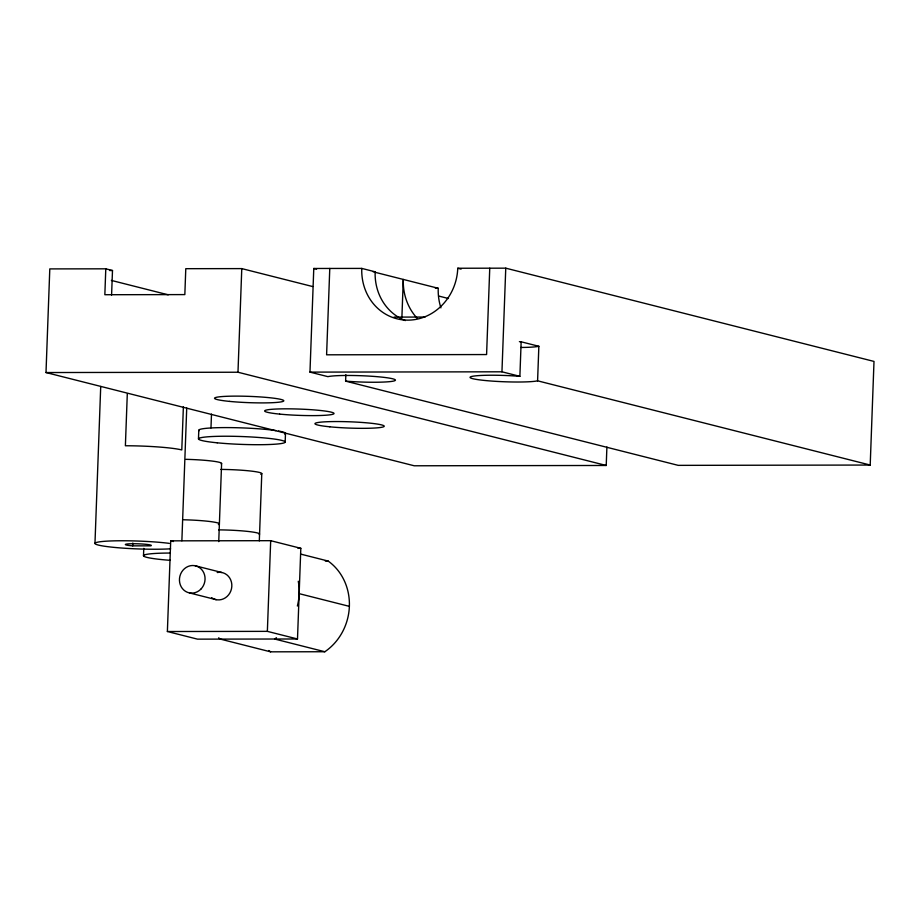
<?xml version="1.0" encoding="UTF-8"?>
<svg xmlns="http://www.w3.org/2000/svg" width="920" height="920" viewBox="0 0 920 920"><rect width="100%" height="100%" fill="white"/><g stroke="black" fill="none" stroke-linecap="round" stroke-linejoin="round"><path stroke-width="1.38" d="M606.901 447.016L606.222 465.474L414.241 465.784L46 372.542L49.795 268.904L105.788 268.824L112.493 270.514L111.584 295.055M94.967 543.501L100.717 386.469M105.788 268.824L104.845 294.722L184.839 294.596L185.782 268.686L241.776 268.605L312.65 286.545M127.293 393.955L125.384 445.763A43.389 3.933 2.1 0 1 181.792 449.937L183.379 406.766M132.721 545.859A13.018 1.184 2.1 0 1 126.373 544.099A13.018 1.184 2.1 0 1 143.025 544.065A13.018 1.184 2.1 0 1 150.604 545.836L132.721 545.859L132.825 543.041M170.407 560.337A43.389 3.933 2.1 0 1 143.497 555.726L143.784 548.389M167.382 631.522L170.706 540.845L270.687 540.684L300.817 548.308L297.493 638.986L197.512 639.147L167.382 631.522L267.363 631.361L297.493 638.986M181.873 540.799L186.725 408.054M198.478 438.966L198.789 430.33M210.979 427.915L211.485 414.092M218.742 541.639L221.605 463.461M606.222 465.474L237.981 372.232L241.776 268.605M259.313 540.903L261.774 473.639M267.363 631.361L270.687 540.684M285.177 441.968L285.487 433.331M345.851 374.659L345.609 381.133A34.707 3.151 2.1 0 0 392.564 381.271A34.707 3.151 2.1 0 0 373.232 376.372A34.707 3.151 2.1 0 0 327.899 376.648L309.971 372.117L313.777 268.479L361.767 268.41L375.153 271.802A52.06 47.759 -75.8 0 0 405.352 320.585M329.774 268.456L326.6 354.809L486.588 354.556L489.75 268.203M401.89 317.688L403.293 279.427A54.234 49.749 -75.8 0 0 417.128 318.228M519.386 341.665A34.707 3.151 2.1 0 1 521.145 341.803L519.88 376.337L501.952 371.806L505.758 268.168L457.757 268.249A52.06 47.759 -75.8 0 1 407.859 320.148A52.06 47.759 -75.8 0 1 361.767 268.41M505.758 268.168L874 361.422L870.205 465.048L537.591 380.822L538.856 346.288L521.145 341.803M109.629 270.514L112.493 270.514M373.163 271.802L375.153 271.802M435.378 288.282L438.23 288.282A54.234 49.749 -75.8 0 0 440.921 307.866M394.036 317.101L425.017 317.055M46 372.542L237.981 372.232M309.971 372.117L501.952 371.806M870.205 465.048L678.224 465.359L345.609 381.133M297.965 548.32L300.817 548.308M325.312 561.073L328.164 561.062A54.234 49.749 -75.8 0 1 324.841 651.74L270.595 651.831L220.374 639.112A54.234 49.749 -75.8 0 1 218.638 637.813M457.757 268.249L461.104 269.1M374.532 272.147L438.23 288.282M438.759 296.056L448.477 298.517M313.777 268.479L316.549 269.192M111.354 280.416L168.245 294.825M301.024 554.185L328.164 561.062M170.706 540.845L173.443 541.535M195.086 565.731L221.858 572.504M299.161 593.653L349.37 606.36M189.428 592.905L216.211 599.69M324.841 651.74L274.631 639.02A54.234 49.749 -75.8 0 0 276.46 637.721M218.672 529.874A31.291 2.841 2.1 0 1 259.175 534.485M220.857 469.418A31.291 2.841 2.1 0 1 251.953 471.178A31.291 2.841 2.1 0 1 260.774 474.283M170.602 548.803A43.389 3.933 2.1 0 1 108.675 546.79A43.389 3.933 2.1 0 1 107.352 541.121A43.389 3.933 2.1 0 1 169.337 543.375M183.724 519.777A31.291 2.841 2.1 0 1 218.385 524.561M185.909 459.333A31.291 2.841 2.1 0 1 221.214 463.864M143.497 555.726A43.389 3.933 2.1 0 1 170.119 553.047M285.2 432.94A43.389 3.933 2.1 0 1 284.774 434.102M199.088 430.732A43.389 3.933 2.1 0 1 225.4 427.593A43.389 3.933 2.1 0 1 275.988 430.606M278.426 430.997A43.389 3.933 2.1 0 1 284.51 432.538M217.2 572.516A13.88 12.742 -75.8 0 1 231.483 588.8A13.88 12.742 -75.8 0 1 211.611 597.678M298.275 581.245A54.234 49.749 -75.8 0 1 297.367 606.05M270.595 651.831A54.234 49.749 -75.8 0 1 268.858 650.532M537.591 380.822A34.707 3.151 2.1 0 1 492.257 381.11A34.707 3.151 2.1 0 1 472.926 376.211A34.707 3.151 2.1 0 1 519.88 376.337M538.856 346.288A34.707 3.151 2.1 0 1 520.915 347.461M217.189 442.808A43.389 3.933 2.1 0 0 285.039 442.359A43.389 3.933 2.1 0 0 223.249 436.241A43.389 3.933 2.1 0 0 217.189 442.808M200.79 589.237A13.88 12.742 -75.8 0 0 196.259 566.03A13.88 12.742 -75.8 0 0 179.71 582.693A13.88 12.742 -75.8 0 0 200.79 589.237M229.402 401.384A34.707 3.151 2.1 0 0 283.693 401.016A34.707 3.151 2.1 0 0 234.255 396.129A34.707 3.151 2.1 0 0 229.402 401.384M279.623 414.103A34.707 3.151 2.1 0 0 333.902 413.735A34.707 3.151 2.1 0 0 284.476 408.836A34.707 3.151 2.1 0 0 279.623 414.103M329.832 426.811A34.707 3.151 2.1 0 0 384.123 426.454A34.707 3.151 2.1 0 0 334.684 421.555A34.707 3.151 2.1 0 0 329.832 426.811"/></g></svg>
